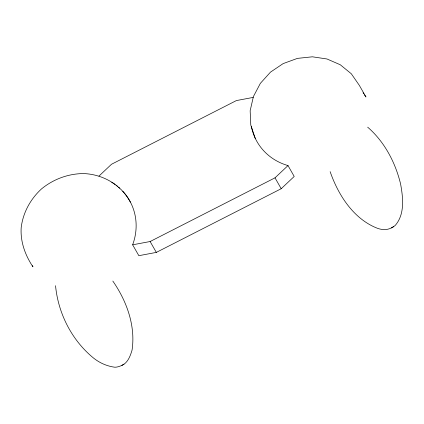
<?xml version="1.0" encoding="UTF-8"?>
<svg xmlns="http://www.w3.org/2000/svg" width="424" height="424" viewBox="0 0 424 424"><rect width="100%" height="100%" fill="white"/><g stroke="black" fill="none" stroke-linecap="round" stroke-linejoin="round"><path stroke-width="0.64" d="M98.983 176.066L111.501 164.263L236.385 100.573L253.218 97.409M122.79 191.298A58.422 53.975 -29.7 0 1 132.643 244.812L150.123 241.526L275.006 177.836L288.007 165.577A58.422 53.975 -29.7 0 1 251.342 126.432M132.643 244.812L138.844 255.688L156.329 252.397L281.213 188.712L294.208 176.453L288.007 165.577M55.544 285.712C58.104 312.748 71.137 338.946 91.86 356.653C98.288 362.292 106.085 366.029 114.586 367.195C116.446 367.295 118.254 366.781 119.987 366.156C127.317 364.089 130.104 356.706 132.065 350.081C135.701 325.685 126.622 300.908 112.821 281.064M330.142 171.656C338.045 194.468 352.747 217.766 375.632 227.566C382.708 230.683 389.343 230.359 395.237 225.42C405.026 214.168 403.065 197.573 400.595 183.995C395.391 162.466 384.531 141.812 367.682 127.179M121.868 365.34L123.946 364.137M391.474 227.847L393.551 226.644M363.05 92.792L363.781 93.847M364.513 94.902L365.97 97.006L359.324 85.357L351.3 73.76L340.281 64.766L327.01 58.984L312.398 56.805L297.436 58.38L283.147 63.605L270.501 72.117L260.363 83.343L253.425 96.513L250.155 110.728L250.78 125.027L255.253 138.431M130.369 202.116C121.328 184.79 102.778 174.206 83.443 173.564C68.126 173.702 53.387 179.188 41.547 188.876C30.491 198.999 23.05 212.551 21.2 227.492C20.209 241.632 25.175 255.206 32.945 266.839L32.537 265.625M275.006 177.836L281.213 188.712M150.123 241.526L156.329 252.397M111.772 182.304A58.422 53.975 -29.7 0 1 115.021 184.451M116.075 185.224A58.422 53.975 -29.7 0 1 117.612 186.433M118.614 187.27A58.422 53.975 -29.7 0 1 119.589 188.129"/></g></svg>
